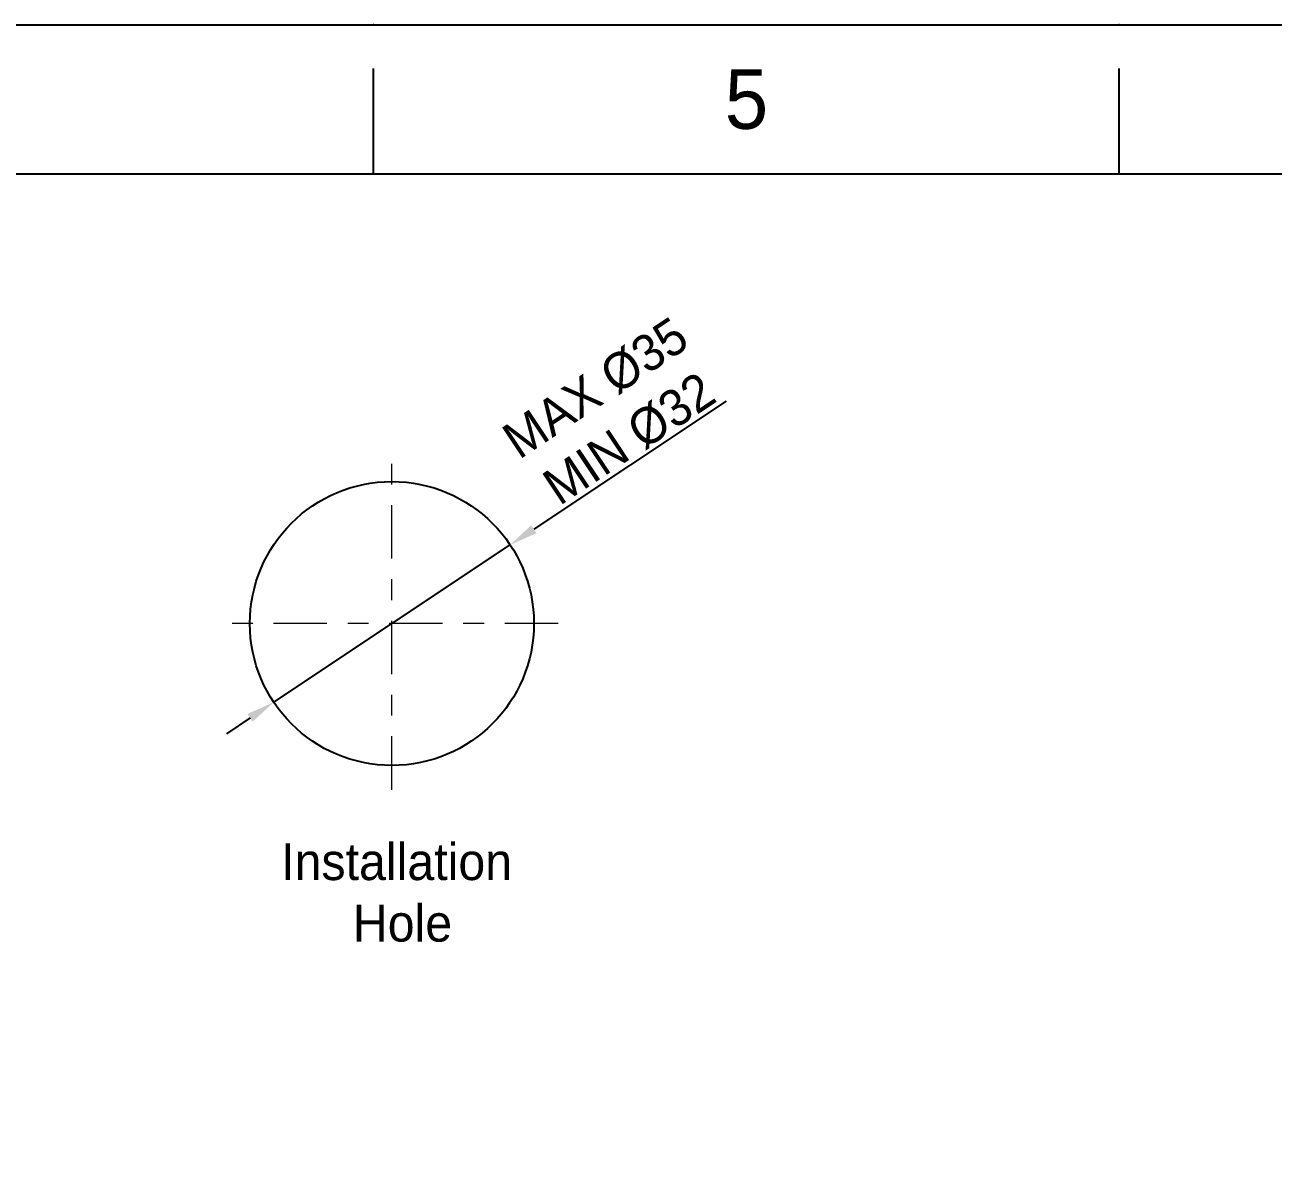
# Model space of a CAD drawing. Extents: x 9520 to 10292, y -16148 to -15602.
# Drawn here: x 9863.3 to 10017.1, y -15742.8 to -15602.3 of the extents above; entities that cross this region are included whole.
import ezdxf

# ---------------------------------------------------------------- set-up
doc = ezdxf.new("R2010")
doc.units = 0
doc.header["$MEASUREMENT"] = 0
doc.linetypes.add('CENTER', pattern=[47.5, 22, -8.5, 8.5, -8.5])
doc.linetypes.add('CENTER2', pattern=[28.575, 19.05, -3.175, 3.175, -3.175])
doc.layers.get('0').update_dxf_attribs({"linetype": 'CONTINUOUS'})
for name, color, linetype in [('CENTER', 1, 'CENTER2'), ('DIM', 3, 'CONTINUOUS'), ('FORM', 7, 'CONTINUOUS'), ('TEXT', 2, 'CONTINUOUS')]:
    doc.layers.add(name, color=color, linetype=linetype)
doc.styles.get("Standard").update_dxf_attribs({"font": 'Gulim.ttf'})
doc.dimstyles.new('A4', dxfattribs={"dimtxt": 4, "dimasz": 3.5, "dimexe": 0.7, "dimexo": 0.625, "dimgap": 0.5, "dimtad": 1, "dimdec": 1, "dimdsep": 46, "dimtxsty": 'Standard', "dimcen": 2.5, "dimclrd": 5, "dimclre": 5, "dimclrt": 7, "dimadec": 3, "dimazin": 2, "dimtfac": 1, "dimtdec": 1, "dimtmove": 0, "dimatfit": 3, "dimfxl": 1.25, "dimarcsym": 0})

# ---------------------------------------------------------------- blocks, each defined once
blk = doc.blocks.new('*D13')
at = {"layer": 'DIM', "color": 5, "lineweight": -2, "transparency": 16777216}
for p, q in [((9949.69, -15648.68), (9925.99, -15664.45)), ((9893.94, -15685.78), (9923.08, -15666.39)), ((9891.03, -15687.72), (9888.12, -15689.66))]:
    blk.add_line(p, q, dxfattribs=at)
at = {"layer": 'DIM', "color": 5, "transparency": 16777216}
for points in [[(9925.67, -15663.96), (9926.32, -15664.94), (9923.08, -15666.39)], [(9890.71, -15687.23), (9891.35, -15688.2), (9893.94, -15685.78)]]:
    blk.add_solid(points, dxfattribs=at)
at = {"layer": 'DIM', "color": 7, "transparency": 16777216, "insert": (9935.69, -15650.18), "char_height": 4.5, "attachment_point": 5, "rotation": 33.6436}
blk.add_mtext('{\\fMS PGothic|b0|i0|c129|p34;MAX %%C35\\PMIN %%C32}', dxfattribs=at)

msp = doc.modelspace()

# ---------------------------------------------------------------- linework, layer by layer
msp.add_circle((9908.51, -15676.08), 17.5)
at = {"layer": 'CENTER', "color": 1, "linetype": 'CENTER', "lineweight": 13, "ltscale": 0.3}
for p, q in [((9908.51, -15696.58), (9908.51, -15655.58)), ((9929.01, -15676.08), (9888.01, -15676.08))]:
    msp.add_line(p, q, dxfattribs=at)
at = {"layer": 'FORM'}
for p, q in [((9906.26, -15620.66), (9906.26, -15607.67)), ((9998.15, -15620.66), (9998.15, -15607.67)), ((10273.83, -15620.66), (9538.7, -15620.66))]:
    msp.add_line(p, q, dxfattribs=at)
msp.add_lwpolyline([(9520.32, -15602.28), (10292.2, -15602.28), (10292.2, -16148.12), (9520.32, -16148.12)], close=True, dxfattribs=at)
for p in [(9906.26, -15602.28), (9998.15, -15602.28)]:
    msp.add_point(p, dxfattribs=at)

# ---------------------------------------------------------------- texts
at = {"layer": 'FORM', "insert": (9952.21, -15611.47), "char_height": 7.35, "attachment_point": 5}
msp.add_mtext_dynamic_manual_height_columns('5', width=64.98, gutter_width=16.25, heights=[0], dxfattribs=at)
at = {"layer": 'TEXT', "insert": (9895.77, -15703.16), "char_height": 4.55, "attachment_point": 1}
msp.add_mtext_dynamic_manual_height_columns('\\pi-0.90652;Installation \\P\\pi7.92387;Hole', width=28.1224, gutter_width=12.5, heights=[0], dxfattribs=at)

# ---------------------------------------------------------------- dimensions: what is measured, and where the dimension line sits
at = {"layer": 'DIM'}
dim = msp.add_diameter_dim_2p(p1=(9893.94, -15685.78), p2=(9923.08, -15666.39), text='{\\fMS PGothic|b0|i0|c129|p34;MAX %%C35\\PMIN %%C32}', dimstyle='A4', override={"dimtxt": 4.5}, dxfattribs=at)
dim.commit()
dim.dimension.update_dxf_attribs({"geometry": '*D13', "text_midpoint": (9935.69, -15650.18)})

doc.saveas('drawing.dxf')
